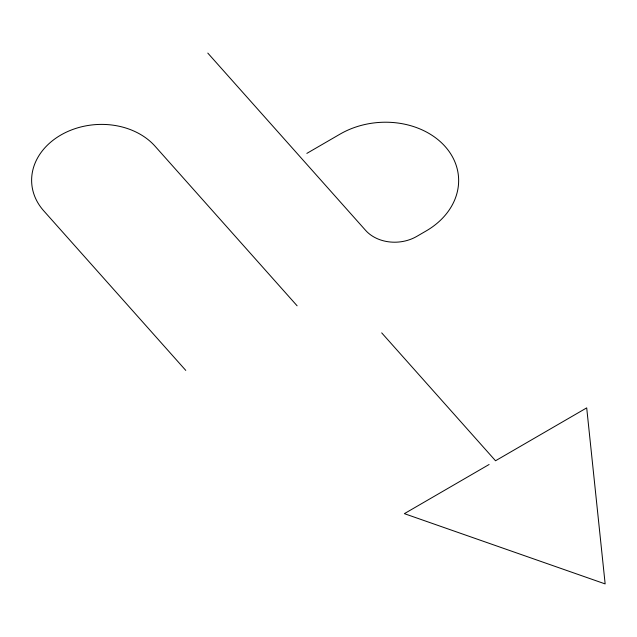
<?xml version="1.0" encoding="UTF-8"?>
<svg xmlns="http://www.w3.org/2000/svg" width="637" height="637" viewBox="0 0 637 637"><rect width="100%" height="100%" fill="white"/><g stroke="black" fill="none" stroke-linecap="round" stroke-linejoin="round"><path stroke-width="0.96" d="M306.843 153.39L340.031 134.136A75.612 60.228 -4.1 0 1 445.167 146.542A75.612 60.228 -4.1 0 1 426.185 230.928L416.741 236.415A36.771 29.286 -4.1 0 1 365.614 230.379L207.797 53.086M489.097 464.5L404.368 513.653L605.15 583.914L586.701 407.879L495.53 460.766L381.698 332.872M297.113 305.808L155.062 146.215A67.833 54.034 -4.1 0 0 60.738 135.092A67.833 54.034 -4.1 0 0 43.714 210.799L185.773 370.4"/></g></svg>
